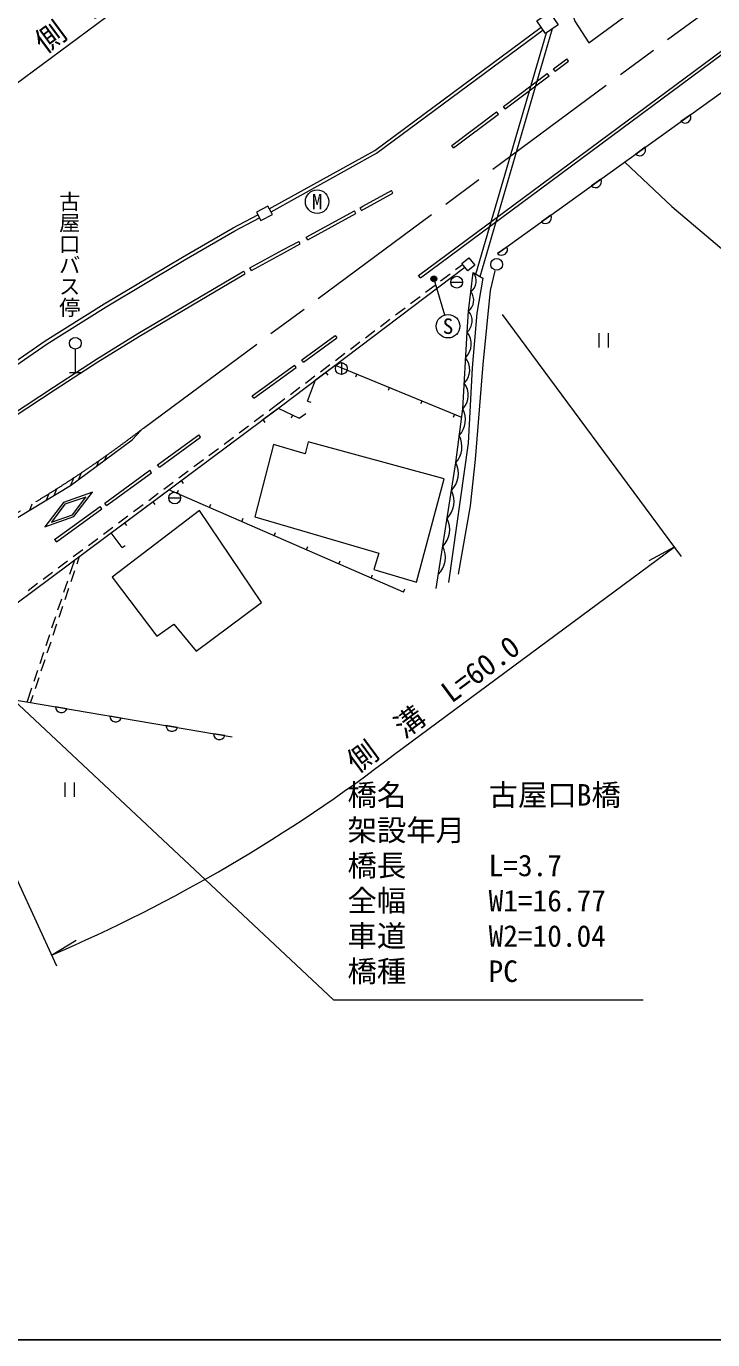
# Model space of a CAD drawing. Units: millimetres, scale not verified. Extents: x 40000 to 680000, y 20000 to 380000.
# Drawn here: x 484809 to 543189, y 205000 to 316748 of the extents above; entities that cross this region are included whole.
import ezdxf
from ezdxf.enums import TextEntityAlignment as Align

# ---------------------------------------------------------------- set-up
doc = ezdxf.new("R2010")
doc.units = ezdxf.units.MM
doc.header["$LTSCALE"] = 1000
doc.linetypes.add('CHAIN', pattern=[18.5, 12, -1.5, 3.5, -1.5])
for name, color, linetype, lineweight in [('M-BGD', 7, 'Continuous', 13), ('M-BGD-EXST', 7, 'Continuous', 13), ('M-BMK', 2, 'CHAIN', 13), ('M-BMK-HTXT', 7, 'Continuous', 13), ('M-STR-HTXT', 7, 'Continuous', 13), ('M-STR-STRC', 7, 'Continuous', 13), ('M-TTL-BAND', 7, 'Continuous', 25)]:
    doc.layers.add(name, color=color, linetype=linetype, lineweight=lineweight)
doc.styles.add('@ＭＳ ゴシック', font='')
doc.styles.add('ＭＳ ゴシック', font='')
doc.styles.get('@ＭＳ ゴシック').set_extended_font_data('@MS Gothic')
doc.styles.get('ＭＳ ゴシック').set_extended_font_data('MS Gothic')

msp = doc.modelspace()

# ---------------------------------------------------------------- hatches: boundary and pattern name
at = {"layer": 'M-STR-HTXT'}
msp.add_hatch(color=256, dxfattribs=at).paths.add_polyline_path([(519349, 295036, -1), (519590, 295474, -1)])

# ---------------------------------------------------------------- linework, layer by layer
at = {"layer": 'M-BGD'}
for p, q in [((524888, 297408), (558134, 321354)), ((523404, 295458), (529572, 316552)), ((523049, 295669), (529053, 316203)), ((541292, 309223), (540488, 308644)), ((537441, 306449), (536637, 305870)), ((533679, 303739), (532875, 303160)), ((529433, 300681), (528629, 300102)), ((525693, 297987), (524889, 297408)), ((521326, 296043), (521920, 296492)), ((520050, 295078), (520848, 295681)), ((518774, 294113), (519571, 294717)), ((520917, 294975), (521917, 294975)), ((516221, 292184), (517019, 292787)), ((517497, 293149), (518295, 293752)), ((514945, 291219), (515742, 291822)), ((513668, 290254), (514466, 290857)), ((533503, 290630), (533503, 289430)), ((534303, 290630), (534303, 289430)), ((478295, 284378), (486425, 289985)), ((512392, 289289), (513190, 289892)), ((488978, 289281), (488978, 287281)), ((511115, 288325), (511913, 288928)), ((488478, 287281), (489478, 287281)), ((509839, 287360), (510637, 287963)), ((510270, 287309), (510451, 287070)), ((511604, 288129), (511604, 287129)), ((508563, 286395), (509360, 286998)), ((512915, 287172), (512801, 286895)), ((506214, 284619), (506808, 285068)), ((507286, 285430), (508084, 286033)), ((515689, 286031), (515575, 285754)), ((505476, 284069), (506214, 284619)), ((508726, 284861), (509006, 284754)), ((518464, 284890), (518350, 284613)), ((502912, 282155), (503713, 282753)), ((504194, 283112), (504996, 283710)), ((504923, 283281), (505102, 283041)), ((507461, 283673), (507330, 283403)), ((521238, 283749), (521124, 283472)), ((501630, 281198), (502431, 281796)), ((500347, 280241), (501149, 280839)), ((499065, 279284), (499867, 279882)), ((497783, 278326), (498584, 278925)), ((496501, 277369), (497302, 277968)), ((516892, 268605), (496938, 277321)), ((497648, 277011), (497768, 277286)), ((497969, 278091), (498148, 277850)), ((493936, 275455), (494738, 276054)), ((495219, 276412), (496020, 277011)), ((495565, 276296), (495744, 276056)), ((496935, 276618), (497935, 276618)), ((500397, 275810), (500517, 276085)), ((492654, 274498), (493456, 275096)), ((491372, 273541), (492173, 274139)), ((493161, 274502), (493340, 274261)), ((503146, 274609), (503266, 274884)), ((490090, 272584), (490891, 273182)), ((505895, 273408), (506015, 273683)), ((488808, 271627), (489609, 272225)), ((489134, 271023), (489346, 271654)), ((492973, 272394), (493212, 272576)), ((508645, 272207), (508765, 272482)), ((487525, 270670), (488327, 271268)), ((488520, 270132), (488924, 271340)), ((488626, 269505), (488944, 270454)), ((511394, 271006), (511514, 271281)), ((484961, 268756), (485762, 269354)), ((486243, 269713), (487045, 270311)), ((488012, 268615), (488329, 269563)), ((514143, 269806), (514263, 270080)), ((488119, 267988), (488436, 268937)), ((516892, 268605), (517012, 268880)), ((487504, 267098), (487822, 268046)), ((487611, 266471), (487928, 267419)), ((486996, 265580), (487314, 266529)), ((486489, 264063), (486806, 265011)), ((487103, 264954), (487420, 265902)), ((486595, 263436), (486913, 264385)), ((485981, 262546), (486298, 263494)), ((486087, 261919), (486405, 262867)), ((485473, 261029), (485790, 261977)), ((484878, 259252), (485283, 260460)), ((485580, 260402), (485897, 261350)), ((485178, 259201), (485389, 259833)), ((488268, 258676), (487291, 258842)), ((492883, 257893), (491906, 258059)), ((497668, 257080), (496691, 257246)), ((501698, 256396), (500722, 256561)), ((488094, 252401), (488094, 251201)), ((488894, 252401), (488894, 251201))]:
    msp.add_line(p, q, dxfattribs=at)
for points in [[(530297, 320725), (531467, 317189), (532658, 315338), (539955, 320740), (545596, 324899), (546043, 326998)], [(505479, 301221), (514439, 306192), (528601, 316681)], [(505624, 300958), (514601, 305939), (528779, 316440)], [(535703, 305198), (539702, 301420), (544496, 297368), (546272, 295559), (548307, 292753), (549653, 290622)], [(486425, 289985), (491440, 293141), (498092, 297104), (502407, 299605), (504505, 300709)], [(478465, 284131), (486591, 289734), (491597, 292885), (498244, 296845), (502552, 299342), (504645, 300443)], [(475751, 261596), (483921, 267606), (506394, 284379), (522112, 296261)], [(519660, 268908), (521338, 279625), (521926, 284213), (522296, 290716), (522412, 292509), (522827, 295801), (523626, 295326), (523122, 292343), (522726, 287701), (522390, 281280), (520727, 269434)], [(524670, 295943), (524260, 294267), (523644, 287968), (522996, 279896), (522556, 275942), (521546, 270123)], [(508726, 284861), (509418, 286665), (511084, 287925), (521835, 283504)], [(504923, 283281), (506239, 284264), (508017, 283404), (508587, 283791)], [(492973, 272394), (492020, 273651), (500277, 279813)], [(480296, 256439), (481965, 256446), (481950, 259749), (502327, 256289)]]:
    msp.add_lwpolyline(points, dxfattribs=at)
for points in [[(530042, 316869), (528964, 316142), (528238, 317221), (529316, 317947)], [(504389, 300930), (504762, 300222), (505735, 300734), (505363, 301442)], [(522945, 296433), (522368, 295954), (521857, 296569), (522433, 297048)], [(505837, 281162), (504233, 275010), (514781, 271911), (514370, 270529), (517992, 269452), (520337, 278244), (508785, 281406), (508521, 280376)], [(492118, 269891), (495898, 264872), (497366, 265893), (499247, 263588), (504814, 267722), (499530, 275548)]]:
    msp.add_lwpolyline(points, close=True, dxfattribs=at)
for centre in [(524813, 296490), (521417, 294975), (488978, 289781), (511604, 287629), (497435, 276618)]:
    msp.add_circle(centre, 500, dxfattribs=at)
for centre, radius, start, end in [((540832, 309013), 505, 226.93488, 24.59307), ((536981, 306239), 505, 226.93488, 24.59307), ((533219, 303529), 505, 226.93488, 24.59307), ((528973, 300471), 505, 226.93488, 24.59307), ((525233, 297777), 505, 226.93488, 24.59307), ((521898, 295082), 1175, 307.88903, 37.74718), ((521690, 293436), 1175, 307.88903, 37.74718), ((521459, 291670), 1270, 311.25005, 41.3307), ((521021, 289701), 1630, 314.98286, 38.51449), ((520897, 287534), 1630, 314.98286, 38.51449), ((520774, 285366), 1630, 314.98286, 38.51449), ((520112, 283280), 2040, 318.17045, 27.23048), ((519818, 280985), 2040, 318.17045, 27.23048), ((519524, 278691), 2040, 314.96963, 27.23048), ((519152, 276314), 2040, 314.96963, 27.23048), ((518780, 273937), 2040, 314.96963, 27.23048), ((518408, 271560), 2040, 314.96963, 27.23048), ((487796, 258856), 505, 181.53256, 339.19075), ((492411, 258072), 505, 181.53256, 339.19075), ((497196, 257260), 505, 181.53256, 339.19075), ((501226, 256575), 505, 181.53256, 339.19075)]:
    msp.add_arc(centre, radius, start, end, dxfattribs=at)
at = {"layer": 'M-BGD-EXST'}
msp.add_circle((509544, 301827), 1000, dxfattribs=at)
at = {"layer": 'M-BMK'}
msp.add_line((494773, 282555), (554565, 326892), dxfattribs=at)
msp.add_arc((433808, 361822), 100000, 290.60097, 307.56439, dxfattribs=at)
at = {"layer": 'M-STR-HTXT'}
for p, q in [((476483, 306335), (514895, 334822)), ((519469, 295255), (520390, 292190)), ((525269, 292223), (540492, 271639)), ((516111, 254811), (539897, 272443)), ((539897, 272443), (537741, 271270)), ((476133, 266561), (510941, 233910)), ((476977, 259447), (487378, 236817)), ((486961, 237726), (489059, 239000)), ((510941, 233910), (537277, 233910))]:
    msp.add_line(p, q, dxfattribs=at)
msp.add_circle((519469, 295255), 250, dxfattribs=at)
msp.add_arc((433808, 361822), 135000, 293.18644, 307.56439, dxfattribs=at)
at = {"layer": 'M-STR-STRC'}
for p, q in [((518177, 295553), (556556, 324012)), ((518326, 295352), (556698, 323806)), ((529646, 313123), (530775, 313972)), ((529796, 312923), (529646, 313123)), ((529796, 312923), (530926, 313773)), ((530926, 313773), (530775, 313972)), ((525383, 309915), (529120, 312727)), ((525533, 309715), (529270, 312527)), ((529270, 312527), (529120, 312727)), ((525533, 309715), (525383, 309915)), ((521000, 306617), (524807, 309481)), ((521151, 306418), (524957, 309282)), ((524957, 309282), (524807, 309481)), ((521151, 306418), (521000, 306617)), ((515996, 302557), (515876, 302775)), ((508621, 298802), (512718, 301035)), ((508741, 298582), (512837, 300815)), ((512837, 300815), (512718, 301035)), ((513317, 301077), (513197, 301296)), ((508096, 298231), (507977, 298450)), ((508741, 298582), (508621, 298802)), ((503949, 295979), (503830, 296199)), ((503423, 295694), (503304, 295913)), ((518326, 295352), (518177, 295553)), ((508244, 288371), (511081, 290435)), ((508391, 288169), (511228, 290233)), ((511081, 290435), (511228, 290233)), ((508391, 288169), (508244, 288371)), ((504019, 285298), (507606, 287907)), ((504166, 285096), (507753, 287705)), ((507753, 287705), (507606, 287907)), ((504166, 285096), (504019, 285298)), ((495979, 279449), (499484, 281999)), ((496126, 279247), (499631, 281796)), ((499631, 281796), (499484, 281999)), ((490810, 279334), (490989, 279783)), ((491497, 279842), (491664, 280258)), ((496126, 279247), (495979, 279449)), ((488594, 277699), (488846, 278330)), ((489281, 278207), (489507, 278770)), ((491497, 276188), (495319, 278969)), ((491644, 275986), (495466, 278767)), ((495466, 278767), (495319, 278969)), ((487171, 276835), (487393, 277390)), ((485110, 275589), (485318, 276109)), ((486531, 276448), (486745, 276983)), ((491644, 275986), (491497, 276188)), ((487220, 273077), (491081, 275886)), ((487367, 272875), (491228, 275684)), ((491228, 275684), (491081, 275886)), ((487220, 273077), (487367, 272875))]:
    msp.add_line(p, q, dxfattribs=at)
for points in [[(513197, 301296), (513440, 301429), (515876, 302775)], [(513317, 301077), (513560, 301210), (515996, 302557)], [(503830, 296199), (506640, 297722), (507977, 298450)], [(503949, 295979), (506759, 297502), (508096, 298231)], [(476812, 278858), (480087, 281293), (483540, 283703), (487116, 286048), (490769, 288416), (494302, 290603), (503199, 295857), (503304, 295913)], [(476961, 278657), (480233, 281090), (483680, 283496), (487252, 285839), (490903, 288205), (494431, 290389), (503323, 295639), (503423, 295694)], [(439407, 260746), (436730, 258829), (434952, 257179), (434964, 256862), (439574, 257227), (446969, 258583), (455715, 261194), (467178, 265697), (474517, 269272), (482888, 274246), (488561, 277675), (493814, 281551), (494568, 282398)]]:
    msp.add_lwpolyline(points, dxfattribs=at)
for points in [[(487978, 276240), (486398, 274163), (488861, 275027), (490441, 277104)], [(488096, 276078), (486961, 274572), (488743, 275189), (489878, 276695)]]:
    msp.add_lwpolyline(points, close=True, dxfattribs=at)
msp.add_circle((520678, 291232), 1000, dxfattribs=at)
at = {"layer": 'M-TTL-BAND'}
msp.add_line((40000, 205000), (579000, 205000), dxfattribs=at)

# ---------------------------------------------------------------- texts
at = {"layer": 'M-BGD-EXST', "style": 'ＭＳ ゴシック'}
msp.add_text('M', height=1320, dxfattribs=at).set_placement((509544, 301827), align=Align.MIDDLE_CENTER)
at = {"layer": 'M-BMK-HTXT', "style": '@ＭＳ ゴシック'}
msp.add_text('古屋口バス停', height=1320, rotation=270, dxfattribs=at).set_placement((488476, 302744), align=Align.MIDDLE_LEFT)
at = {"layer": 'M-BMK-HTXT', "style": 'ＭＳ ゴシック'}
for s, p in [('橋名', (512127, 249887)), ('古屋口B橋', (524127, 249887)), ('架設年月', (512127, 246887)), ('橋長', (512127, 243887)), ('L=3.7', (524127, 243887)), ('全幅', (512127, 240887)), ('W1=16.77', (524127, 240887)), ('車道', (512127, 237887)), ('W2=10.04', (524127, 237887)), ('橋種', (512127, 234887)), ('PC', (524127, 234887))]:
    msp.add_text(s, height=1833, dxfattribs=at).set_placement(p, align=Align.BOTTOM_LEFT)
at = {"layer": 'M-STR-HTXT', "style": 'ＭＳ ゴシック'}
for s, rotation, p in [('側\u3000溝\u3000L=61.0', 36.562, (493741, 319134)), ('側\u3000溝\u3000L=60.0', 36.548, (520282, 257903))]:
    msp.add_text(s, height=1833, rotation=rotation, dxfattribs=at).set_placement(p, align=Align.BOTTOM_CENTER)
at = {"layer": 'M-STR-STRC', "style": 'ＭＳ ゴシック'}
msp.add_text('S', height=1320, dxfattribs=at).set_placement((520678, 291232), align=Align.MIDDLE_CENTER)

doc.saveas('drawing.dxf')
